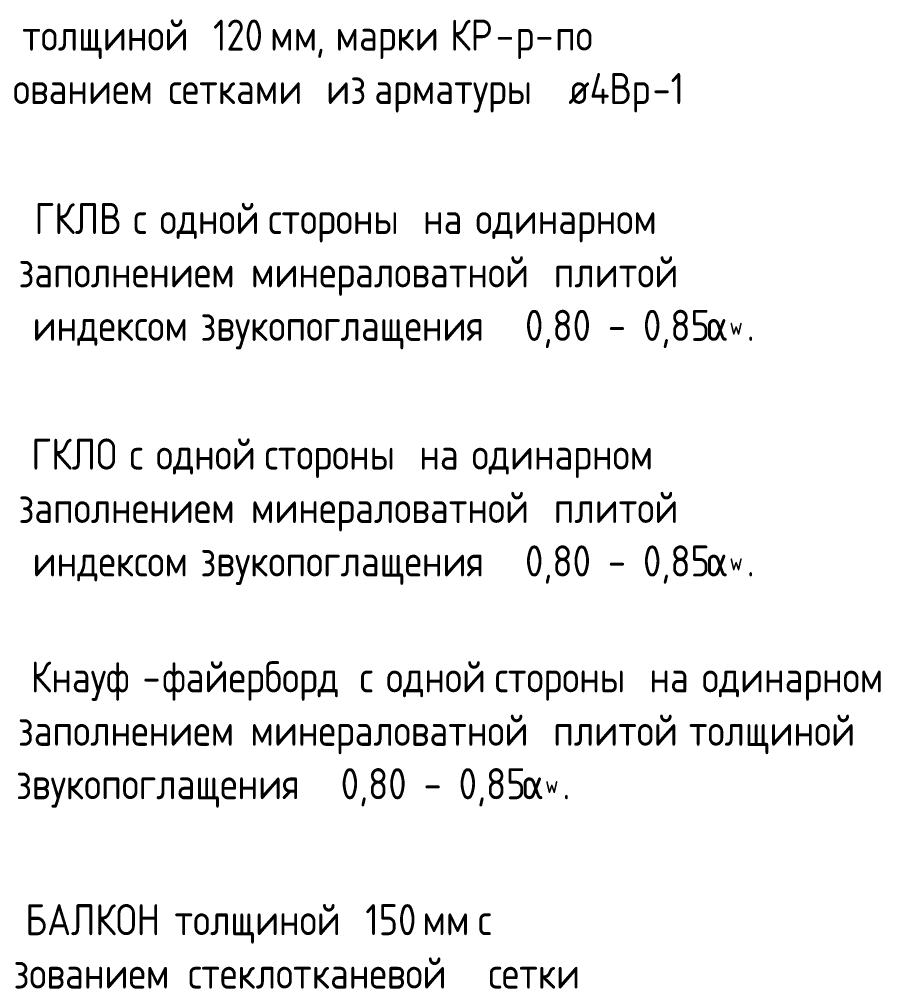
# Model space of a CAD drawing. Header units: millimetres. Extents: x -56773 to 221258, y -262288 to 26541.
# Drawn here: x 75269 to 78614, y 3671 to 7415 of the extents above; entities that cross this region are included whole.
import ezdxf

# ---------------------------------------------------------------- set-up
doc = ezdxf.new("R2010")
doc.units = ezdxf.units.MM
doc.layers.add('Аннотация', color=7, linetype='Continuous', lineweight=20)
doc.styles.add('GOST Common_7', font='', dxfattribs={"width": 0.9, "height": 120})
doc.styles.add('GOST Common_8', font='', dxfattribs={"width": 0.9, "height": 66.601161})
doc.styles.add('GOST Common_9', font='', dxfattribs={"width": 0.9, "height": 120})
doc.styles.get('GOST Common_7').set_extended_font_data('GOST Common')
doc.styles.get('GOST Common_8').set_extended_font_data('GOST Common')
doc.styles.get('GOST Common_9').set_extended_font_data('GOST Common')

msp = doc.modelspace()

# ---------------------------------------------------------------- texts
at = {"layer": 'Аннотация', "lineweight": 9, "attachment_point": 1}
for s, insert, char_height, width, style in [('толщиной', (75279.9144, 7414.1068), 120, 813.87315, 'GOST Common_7'), (' 120 ', (75951.4269, 7414.1068), 120, 346.329, 'GOST Common_7'), ('\\fGOST Common|b0|i0|c204|p34|;\\W.9; ', (76894.4019, 7414.1068), 120, 46.1772, 'GOST Common_7'), ('КР', (76932.5019, 7414.1068), 120, 213.56955, 'GOST Common_7'), ('\\fGOST Common|b0|i0|c204|p34|;\\W.9; ', (77489.7144, 7414.1068), 120, 46.1772, 'GOST Common_7'), ('мм', (76237.1769, 7414.1068), 120, 213.56955, 'GOST Common_7'), ('марки', (76489.5894, 7414.1068), 120, 490.63275, 'GOST Common_7'), ('\\fGOST Common|b0|i0|c204|p34|;\\W.9;р', (77184.9144, 7414.1068), 120, 92.3544, 'GOST Common_7'), ('по', (77337.3144, 7414.1068), 120, 184.7088, 'GOST Common_7'), ('\\fGOST Common|b0|i0|c204|p34|;\\W.9;-', (77108.7144, 7414.1068), 120, 92.3544, 'GOST Common_7'), ('\\fGOST Common|b0|i0|c204|p34|;\\W.9;-', (77261.1144, 7414.1068), 120, 92.3544, 'GOST Common_7'), (', ', (76413.3894, 7414.1068), 120, 92.3544, 'GOST Common_7'), ('\\fGOST Common|b0|i0|c204|p34|;\\W.9; ', (75806.1706, 7207.7318), 120, 46.1772, 'GOST Common_7'), ('\\fGOST Common|b0|i0|c204|p34|;\\W.9; ', (76415.7706, 7207.7318), 120, 46.1772, 'GOST Common_7'), ('из', (76453.8706, 7207.7318), 120, 178.93665, 'GOST Common_7'), ('\\fGOST Common|b0|i0|c204|p34|;\\W.9; ', (76601.5081, 7207.7318), 120, 46.1772, 'GOST Common_7'), (' ø4', (77323.0269, 7207.7318), 120, 271.29105, 'GOST Common_7'), ('Вр', (77546.8644, 7207.7318), 120, 202.02525, 'GOST Common_7'), ('-1 ', (77713.5519, 7207.7318), 120, 207.7974, 'GOST Common_7'), ('армированием', (74844.1456, 7207.7318), 120, 1165.9743, 'GOST Common_7'), ('сетками', (75844.2706, 7207.7318), 120, 692.658, 'GOST Common_7'), ('арматуры', (76639.6081, 7207.7318), 120, 828.303525, 'GOST Common_7'), ('\\fGOST Common|b0|i0|c204|p34|;\\W.9; ', (75289.1082, 6705.707), 120, 46.1772, 'GOST Common_7'), ('ГКЛВ', (75327.2082, 6705.707), 120, 415.5948, 'GOST Common_7'), ('\\fGOST Common|b0|i0|c204|p34|;\\W.9; ', (75670.1082, 6705.707), 120, 46.1772, 'GOST Common_7'), ('\\fGOST Common|b0|i0|c204|p34|;\\W.9; ', (75772.502, 6705.707), 120, 46.1772, 'GOST Common_7'), ('одной', (75810.602, 6705.707), 120, 461.772, 'GOST Common_7'), ('\\fGOST Common|b0|i0|c204|p34|;\\W.9; ', (76191.602, 6705.707), 120, 46.1772, 'GOST Common_7'), ('\\fGOST Common|b0|i0|c204|p34|;\\W.9; ', (76789.2957, 6705.707), 120, 46.1772, 'GOST Common_7'), ('\\fGOST Common|b0|i0|c204|p34|;\\W.9; ', (76991.702, 6705.707), 120, 46.1772, 'GOST Common_7'), ('\\fGOST Common|b0|i0|c204|p34|;\\W.9; ', (77739.4145, 6705.707), 120, 46.1772, 'GOST Common_7'), ('\\fGOST Common|b0|i0|c204|p34|;\\W.9;с', (75708.2082, 6705.707), 120, 77.924025, 'GOST Common_7'), ('стороны', (76229.702, 6705.707), 120, 678.227625, 'GOST Common_7'), ('на', (76827.3957, 6705.707), 120, 199.139175, 'GOST Common_7'), ('одинарном', (77029.802, 6705.707), 120, 860.05035, 'GOST Common_7'), ('заполнением', (75265.2957, 6499.332), 120, 1041.873075, 'GOST Common_7'), ('\\fGOST Common|b0|i0|c204|p34|;\\W.9; ', (76124.927, 6499.332), 120, 46.1772, 'GOST Common_7'), ('минераловатной', (76163.027, 6499.332), 120, 1370.885625, 'GOST Common_7'), ('\\fGOST Common|b0|i0|c204|p34|;\\W.9; ', (77294.1207, 6499.332), 120, 46.1772, 'GOST Common_7'), ('плитой', (77332.2207, 6499.332), 120, 588.7593, 'GOST Common_7'), ('\\fGOST Common|b0|i0|c204|p34|;\\W.9; ', (77817.9957, 6499.332), 120, 46.1772, 'GOST Common_7'), ('\\fGOST Common|b0|i0|c204|p34|;\\W.9; ', (75281.9645, 6292.957), 120, 46.1772, 'GOST Common_7'), ('\\fGOST Common|b0|i0|c204|p34|;\\W.9; ', (75929.6645, 6292.957), 120, 46.1772, 'GOST Common_7'), (' 0,80 - 0,85 ', (77156.0082, 6292.957), 120, 923.544, 'GOST Common_7'), ('индексом', (75320.0645, 6292.957), 120, 738.8352, 'GOST Common_7'), ('звукопоглащения', (75967.7645, 6292.957), 120, 1440.151425, 'GOST Common_7'), ('α', (77918.0082, 6292.957), 120, 112.556925, 'GOST Common_9'), ('\\fGOST Common|b0|i0|c204|p34|;\\W.9;w', (78010.877, 6263.1935), 66.601161, 80.8101, 'GOST Common_8'), ('\\fGOST Common|b0|i0|c204|p34|;\\W.9;.', (78077.552, 6292.957), 120, 40.40505, 'GOST Common_7'), ('\\fGOST Common|b0|i0|c204|p34|;\\W.9; ', (75277.202, 5795.707), 120, 46.1772, 'GOST Common_7'), ('ГКЛО', (75315.302, 5795.707), 120, 412.708725, 'GOST Common_7'), ('\\fGOST Common|b0|i0|c204|p34|;\\W.9; ', (75655.8207, 5795.707), 120, 46.1772, 'GOST Common_7'), ('\\fGOST Common|b0|i0|c204|p34|;\\W.9; ', (75758.2145, 5795.707), 120, 46.1772, 'GOST Common_7'), ('одной', (75796.3145, 5795.707), 120, 461.772, 'GOST Common_7'), ('\\fGOST Common|b0|i0|c204|p34|;\\W.9; ', (76177.3145, 5795.707), 120, 46.1772, 'GOST Common_7'), ('\\fGOST Common|b0|i0|c204|p34|;\\W.9; ', (76775.0082, 5795.707), 120, 46.1772, 'GOST Common_7'), ('\\fGOST Common|b0|i0|c204|p34|;\\W.9; ', (76977.4145, 5795.707), 120, 46.1772, 'GOST Common_7'), ('\\fGOST Common|b0|i0|c204|p34|;\\W.9; ', (77725.127, 5795.707), 120, 46.1772, 'GOST Common_7'), ('\\fGOST Common|b0|i0|c204|p34|;\\W.9;с', (75693.9207, 5795.707), 120, 77.924025, 'GOST Common_7'), ('стороны', (76215.4145, 5795.707), 120, 678.227625, 'GOST Common_7'), ('на', (76813.1082, 5795.707), 120, 199.139175, 'GOST Common_7'), ('одинарном', (77015.5145, 5795.707), 120, 860.05035, 'GOST Common_7'), ('\\fGOST Common|b0|i0|c204|p34|;\\W.9; ', (76124.927, 5589.332), 120, 46.1772, 'GOST Common_7'), ('минераловатной', (76163.027, 5589.332), 120, 1370.885625, 'GOST Common_7'), ('\\fGOST Common|b0|i0|c204|p34|;\\W.9; ', (77294.1207, 5589.332), 120, 46.1772, 'GOST Common_7'), ('плитой', (77332.2207, 5589.332), 120, 588.7593, 'GOST Common_7'), ('\\fGOST Common|b0|i0|c204|p34|;\\W.9; ', (77817.9957, 5589.332), 120, 46.1772, 'GOST Common_7'), ('заполнением', (75265.2957, 5589.332), 120, 1041.873075, 'GOST Common_7'), ('\\fGOST Common|b0|i0|c204|p34|;\\W.9; ', (75281.9645, 5382.957), 120, 46.1772, 'GOST Common_7'), ('\\fGOST Common|b0|i0|c204|p34|;\\W.9; ', (75929.6645, 5382.957), 120, 46.1772, 'GOST Common_7'), ('звукопоглащения', (75967.7645, 5382.957), 120, 1440.151425, 'GOST Common_7'), (' 0,80 - 0,85 ', (77156.0082, 5382.957), 120, 923.544, 'GOST Common_7'), ('индексом', (75320.0645, 5382.957), 120, 738.8352, 'GOST Common_7'), ('α', (77918.0082, 5382.957), 120, 112.556925, 'GOST Common_9'), ('\\fGOST Common|b0|i0|c204|p34|;\\W.9;w', (78010.877, 5353.1935), 66.601161, 80.8101, 'GOST Common_8'), ('\\fGOST Common|b0|i0|c204|p34|;\\W.9;.', (78077.552, 5382.957), 120, 40.40505, 'GOST Common_7'), ('\\fGOST Common|b0|i0|c204|p34|;\\W.9; ', (75275.0952, 4935.1917), 120, 46.1772, 'GOST Common_7'), ('Кнауф', (75313.1952, 4935.1917), 120, 522.379575, 'GOST Common_7'), ('файерборд', (75820.4014, 4935.1917), 120, 877.3668, 'GOST Common_7'), ('\\fGOST Common|b0|i0|c204|p34|;\\W.9; ', (76544.3014, 4935.1917), 120, 46.1772, 'GOST Common_7'), ('\\fGOST Common|b0|i0|c204|p34|;\\W.9; ', (76646.6952, 4935.1917), 120, 46.1772, 'GOST Common_7'), ('одной', (76684.7952, 4935.1917), 120, 461.772, 'GOST Common_7'), ('\\fGOST Common|b0|i0|c204|p34|;\\W.9; ', (77065.7952, 4935.1917), 120, 46.1772, 'GOST Common_7'), ('\\fGOST Common|b0|i0|c204|p34|;\\W.9; ', (77663.4889, 4935.1917), 120, 46.1772, 'GOST Common_7'), ('\\fGOST Common|b0|i0|c204|p34|;\\W.9; ', (77865.8952, 4935.1917), 120, 46.1772, 'GOST Common_7'), ('\\fGOST Common|b0|i0|c204|p34|;\\W.9; ', (78613.6077, 4935.1917), 120, 28.86075, 'GOST Common_7'), ('\\fGOST Common|b0|i0|c204|p34|;\\W.9;-', (75744.2014, 4935.1917), 120, 92.3544, 'GOST Common_7'), ('\\fGOST Common|b0|i0|c204|p34|;\\W.9;с', (76582.4014, 4935.1917), 120, 77.924025, 'GOST Common_7'), ('стороны', (77103.8952, 4935.1917), 120, 678.227625, 'GOST Common_7'), ('на', (77701.5889, 4935.1917), 120, 199.139175, 'GOST Common_7'), ('одинарном', (77903.9952, 4935.1917), 120, 860.05035, 'GOST Common_7'), ('\\fGOST Common|b0|i0|c204|p34|;\\W.9; ', (76122.8202, 4728.8167), 120, 46.1772, 'GOST Common_7'), ('минераловатной', (76160.9202, 4728.8167), 120, 1370.885625, 'GOST Common_7'), ('\\fGOST Common|b0|i0|c204|p34|;\\W.9; ', (77292.0139, 4728.8167), 120, 46.1772, 'GOST Common_7'), ('плитой', (77330.1139, 4728.8167), 120, 588.7593, 'GOST Common_7'), ('\\fGOST Common|b0|i0|c204|p34|;\\W.9; ', (77815.8889, 4728.8167), 120, 46.1772, 'GOST Common_7'), ('толщиной', (77853.9889, 4728.8167), 120, 813.87315, 'GOST Common_7'), ('\\fGOST Common|b0|i0|c204|p34|;\\W.9; ', (78525.5014, 4728.8167), 120, 46.1772, 'GOST Common_7'), ('заполнением', (75263.1889, 4728.8167), 120, 1041.873075, 'GOST Common_7'), ('звукопоглащения', (75256.0452, 4522.4417), 120, 1440.151425, 'GOST Common_7'), (' 0,80 - 0,85 ', (76444.2889, 4522.4417), 120, 923.544, 'GOST Common_7'), ('α', (77206.2889, 4522.4417), 120, 112.556925, 'GOST Common_9'), ('\\fGOST Common|b0|i0|c204|p34|;\\W.9;w', (77299.1577, 4492.6782), 66.601161, 80.8101, 'GOST Common_8'), ('\\fGOST Common|b0|i0|c204|p34|;\\W.9;.', (77365.8327, 4522.4417), 120, 40.40505, 'GOST Common_7'), ('БАЛКОН', (75291.4895, 3997.4059), 120, 652.25295, 'GOST Common_7'), ('\\fGOST Common|b0|i0|c204|p34|;\\W.9; ', (75829.652, 3997.4059), 120, 46.1772, 'GOST Common_7'), ('толщиной', (75867.752, 3997.4059), 120, 813.87315, 'GOST Common_7'), (' 150 ', (76539.2645, 3997.4059), 120, 346.329, 'GOST Common_7'), ('\\fGOST Common|b0|i0|c204|p34|;\\W.9; ', (77001.227, 3997.4059), 120, 46.1772, 'GOST Common_7'), ('\\fGOST Common|b0|i0|c204|p34|;\\W.9; ', (77103.6207, 3997.4059), 120, 46.1772, 'GOST Common_7'), ('мм', (76825.0145, 3997.4059), 120, 213.56955, 'GOST Common_7'), ('\\fGOST Common|b0|i0|c204|p34|;\\W.9;с', (77039.327, 3997.4059), 120, 77.924025, 'GOST Common_7'), ('\\fGOST Common|b0|i0|c204|p34|;\\W.9; ', (75882.0395, 3791.0309), 120, 46.1772, 'GOST Common_7'), ('стеклотканевой', (75920.1395, 3791.0309), 120, 1359.341325, 'GOST Common_7'), ('\\fGOST Common|b0|i0|c204|p34|;\\W.9; ', (77041.7082, 3791.0309), 120, 46.1772, 'GOST Common_7'), ('использованием', (74805.7145, 3791.0309), 120, 1304.5059, 'GOST Common_7'), ('сетки', (77079.8082, 3791.0309), 120, 479.08845, 'GOST Common_7')]:
    msp.add_mtext(s, dxfattribs=dict(at, insert=insert, char_height=char_height, width=width, style=style))

doc.saveas('drawing.dxf')
